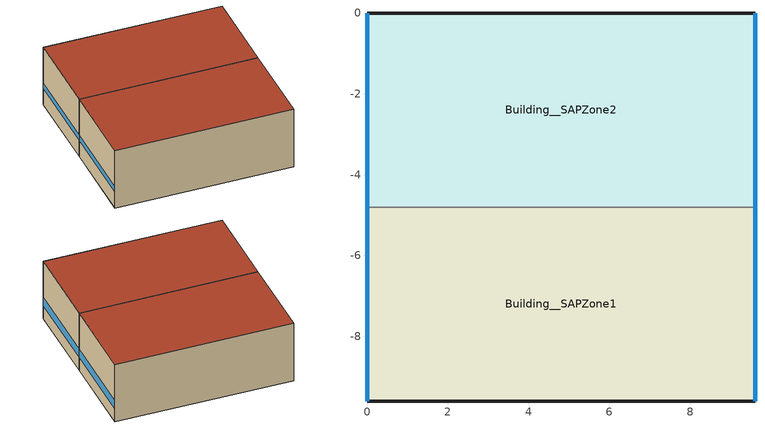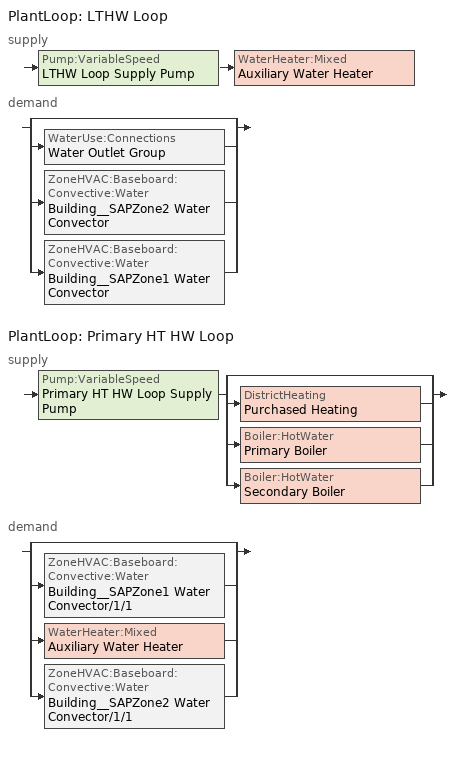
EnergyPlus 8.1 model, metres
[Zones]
Building__SAPZone2
 floor ground (Project ground floor): 9.6,-4.8 0,-4.8 0,0 9.6,0 z0
 wall outside (Project wall): 9.6,-4.8 9.6,0 0,0 0,-4.8 z0:3.5
 wall adiabatic (Project partition_Rev): 0,-4.8 9.6,-4.8 z0:3.5
 window (1001): 9.6,-4.8 9.6,0 z0.8:1.3; 0,0 0,-4.8 z1:1.3
 roof outside (Project flat roof): 0,-4.8 9.6,-4.8 9.6,0 0,0 z3.5
Building__SAPZone1
 floor ground (Project ground floor): 9.6,-9.6 0,-9.6 0,-4.8 9.6,-4.8 z0
 wall outside (Project wall): 0,-4.8 0,-9.6 9.6,-9.6 9.6,-4.8 z0:3.5
 wall adiabatic (Project partition): 9.6,-4.8 0,-4.8 z0:3.5
 window (1001): 9.6,-9.6 9.6,-4.8 z0.8:1.3; 0,-4.8 0,-9.6 z1:1.3
 roof outside (Project flat roof): 0,-9.6 9.6,-9.6 9.6,-4.8 0,-4.8 z3.5
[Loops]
PlantLoop 'LTHW Loop'
 supply: Pump:VariableSpeed 'LTHW Loop Supply Pump' > WaterHeater:Mixed 'Auxiliary Water Heater'
 demand: split
  | bypass
  | WaterUse:Connections 'Water Outlet Group'
  | ZoneHVAC:Baseboard:Convective:Water 'Building__SAPZone2 Water Convector'
  | ZoneHVAC:Baseboard:Convective:Water 'Building__SAPZone1 Water Convector'
PlantLoop 'Primary HT HW Loop'
 supply: Pump:VariableSpeed 'Primary HT HW Loop Supply Pump' > split
  | bypass
  | DistrictHeating 'Purchased Heating'
  | Boiler:HotWater 'Primary Boiler'
  | Boiler:HotWater 'Secondary Boiler'
 demand: split
  | bypass
  | ZoneHVAC:Baseboard:Convective:Water 'Building__SAPZone1 Water Convector/1/1'
  | WaterHeater:Mixed 'Auxiliary Water Heater'
  | ZoneHVAC:Baseboard:Convective:Water 'Building__SAPZone2 Water Convector/1/1'
[Building]
Building: North Axis=0; Terrain=Urban; Loads Convergence Tolerance Value=0.04; Temperature Convergence Tolerance Value=0.4; Solar Distribution=FullExterior; Maximum Number of Warmup Days=25; Minimum Number of Warmup Days=6
[Site:Location]
Unseen University: Latitude=51.5248; Longitude=0.1336; Time Zone=0; Elevation=34.678
[SizingPeriod:DesignDay] Day of Month=15; Humidity Condition Type=WetBulb; Barometric Pressure=100582.4; Wind Direction=0; Rain Indicator=0; Snow Indicator=0
Name | Month | Day Type | Maximum DryBulb Temperature | Daily DryBulb Temperature Range | Wetbulb or DewPoint at Maximum DryBulb | Wind Speed | Daylight Saving Time Indicator | Sky Clearness
Summer Design Day in ETI Dwellings Jul | 7 | SummerDesignDay | 27.2 | 9.4 | 18.7 | 0 | 1 | 0.98
Winter Design Day in ETI Dwellings | 1 | WinterDesignDay | -4.4 | 0 | -4.4 | 12.3 | 0 | 0
[Site:GroundTemperature:BuildingSurface]
18, 18, 18, 18, 18, 18, 18, 18, 18, 18, 18, 18
[Site:GroundTemperature:FCfactorMethod]
January Ground Temperature=4.16; February Ground Temperature=5.3; March Ground Temperature=7.51; April Ground Temperature=9.61; May Ground Temperature=13.58; June Ground Temperature=15.67; July Ground Temperature=16.24; August Ground Temperature=15.18; September Ground Temperature=12.74; October Ground Temperature=9.69; November Ground Temperature=6.69; December Ground Temperature=4.7
[Site:GroundTemperature:Shallow]
14, 14, 14, 14, 14, 14, 14, 14, 14, 14, 14, 14
[Site:GroundTemperature:Deep]
14, 14, 14, 14, 14, 14, 14, 14, 14, 14, 14, 14
[Site:GroundReflectance]
0.2, 0.2, 0.2, 0.2, 0.2, 0.2, 0.2, 0.2, 0.2, 0.2, 0.2, 0.2
[Site:GroundReflectance:SnowModifier]
2, 2
[Site:WaterMainsTemperature]
Calculation Method=Correlation; Annual Average Outdoor Air Temperature=10; Maximum Difference In Monthly Average Outdoor Air Temperatures=20
[Material] Roughness=Rough; Thickness=0.1; Density=1000; Specific Heat=1228.86; Thermal Absorptance=0.9; Solar Absorptance=0.6; Visible Absorptance=0.6
Name | Conductivity
ExternalWallMaterialInner; ExternalRoofMaterialInner; ExternalFloorMaterialInner | 0.0999774
InternalPartitionMaterial | 1.6
[WindowMaterial:SimpleGlazingSystem]
ExternalWindowMaterial: UFactor=0.999774; Solar Heat Gain Coefficient=0.8
[Construction]
Project Wall: ExternalWallMaterialInner
Project Flat Roof: ExternalRoofMaterialInner
Project Ground Floor: ExternalFloorMaterialInner
Project Partition; Project Partition_Rev: InternalPartitionMaterial
1001: ExternalWindowMaterial
[Zone] Type=1; Multiplier=1; Zone Inside Convection Algorithm=TARP
Building__SAPZone2; Building__SAPZone1
[PEOPLE] Number of People Schedule=ETI_Occ; Number of People Calculation Method=People/Area; People per Zone Floor Area=0.0303573; Fraction Radiant=0.3; Sensible Heat Fraction=AUTOCALCULATE; Carbon Dioxide Generation Rate=3.82e-08; Enable ASHRAE 55 Comfort Warnings=No; Mean Radiant Temperature Calculation Type=ZoneAveraged; Work Efficiency Schedule=Work efficiency; Clothing Insulation Calculation Method=ClothingInsulationSchedule; Air Velocity Schedule=AirVelocitySchedule
Name | Zone or ZoneList | Activity Level Schedule | Clothing Insulation Schedule
People Building__SAPZone2 | Building__SAPZone2 | Activity Schedule 25 | Clothing Schedule 25
People Building__SAPZone1 | Building__SAPZone1 | Activity Schedule 32 | Clothing Schedule 32
[ElectricEquipment] Schedule=ETI_Equip; Design Level Calculation Method=Watts/Area; Watts per Zone Floor Area=0.5; Fraction Latent=0; Fraction Radiant=0.2; Fraction Lost=0
Name | Zone or ZoneList | EndUse Subcategory
Building__SAPZone2 Equipment 1 | Building__SAPZone2 | ELECTRIC EQUIPMENT#Building:SAPZone2#05
Building__SAPZone1 Equipment 1 | Building__SAPZone1 | ELECTRIC EQUIPMENT#Building:SAPZone1#05
[ZoneInfiltration:DesignFlowRate] Schedule=2; Design Flow Rate Calculation Method=AirChanges/Hour; Air Changes per Hour=0.1; Constant Term Coefficient=1; Temperature Term Coefficient=0; Velocity Term Coefficient=0; Velocity Squared Term Coefficient=0
Name | Zone or ZoneList
Building__SAPZone2 Infiltration | Building__SAPZone2
Building__SAPZone1 Infiltration | Building__SAPZone1
[DesignSpecification:OutdoorAir] Outdoor Air Method=Sum; Outdoor Air Flow per Person=0.012; Outdoor Air Flow per Zone Floor Area=0; Outdoor Air Flow per Zone=0; Outdoor Air Flow Air Changes per Hour=0; Outdoor Air Flow Rate Fraction Schedule=2
Building__SAPZone1 Design Specification Outdoor Air Object; Building__SAPZone2 Design Specification Outdoor Air Object
[DesignSpecification:ZoneAirDistribution] Zone Air Distribution Effectiveness in Cooling Mode=1; Zone Air Distribution Effectiveness in Heating Mode=1; Zone Secondary Recirculation Fraction=0
Building__SAPZone1 Design Specification Zone Air Distribution Object; Building__SAPZone2 Design Specification Zone Air Distribution Object
[Sizing:Zone] Zone Cooling Design Supply Air Temperature Input Method=SupplyAirTemperature; Zone Cooling Design Supply Air Temperature=14; Zone Cooling Design Supply Air Temperature Difference=10; Zone Heating Design Supply Air Temperature Input Method=SupplyAirTemperature; Zone Heating Design Supply Air Temperature=50; Zone Heating Design Supply Air Temperature Difference=10; Zone Cooling Design Supply Air Humidity Ratio=0.009; Zone Heating Design Supply Air Humidity Ratio=0.004; Zone Heating Sizing Factor=1.25; Zone Cooling Sizing Factor=1.15; Cooling Design Air Flow Method=DesignDay; Cooling Design Air Flow Rate=0; Cooling Minimum Air Flow per Zone Floor Area=0.00076; Cooling Minimum Air Flow=0; Cooling Minimum Air Flow Fraction=0; Heating Design Air Flow Method=DesignDay; Heating Design Air Flow Rate=0; Heating Maximum Air Flow per Zone Floor Area=0.00203; Heating Maximum Air Flow=0.14158; Heating Maximum Air Flow Fraction=0.3
Name | Design Specification Outdoor Air Object | Design Specification Zone Air Distribution Object
Building__SAPZone1 | Building__SAPZone1 Design Specification Outdoor Air Object | Building__SAPZone1 Design Specification Zone Air Distribution Object
Building__SAPZone2 | Building__SAPZone2 Design Specification Outdoor Air Object | Building__SAPZone2 Design Specification Zone Air Distribution Object
[Sizing:Plant] Loop Type=Heating
Name | Design Loop Exit Temperature | Loop Design Temperature Difference
LTHW Loop | 56 | 5
Primary HT HW Loop | 80 | 10
[ZoneControl:Thermostat] Control Type Schedule=48
Name | Zone or ZoneList | Control 1
Building__SAPZone1 Thermostat | Building__SAPZone1 | Building__SAPZone1 Dual SP
Building__SAPZone2 Thermostat | Building__SAPZone2 | Building__SAPZone2 Dual SP
[ThermostatSetpoint:DualSetpoint] Cooling Setpoint Temperature Schedule=ETI_Cool
Name | Heating Setpoint Temperature Schedule
Building__SAPZone1 Dual SP | ETI_Heat_Zone1
Building__SAPZone2 Dual SP | ETI_Heat_Zone2
[ZoneHVAC:Baseboard:Convective:Water] UFactor Times Area Value=autosize; Maximum Water Flow Rate=autosize; Convergence Tolerance=0.01
Name | Availability Schedule
Building__SAPZone2 Water Convector; Building__SAPZone1 Water Convector | Off
Building__SAPZone1 Water Convector/1/1; Building__SAPZone2 Water Convector/1/1 | 2
[ZoneHVAC:Baseboard:Convective:Electric] Availability Schedule=Off; Nominal Capacity=0.01; Efficiency=1
Building__SAPZone1 Electric Convector; Building__SAPZone2 Electric Convector
[Zone equipment]
Building__SAPZone1: Building__SAPZone1 Water Convector, Building__SAPZone1 Electric Convector, Building__SAPZone1 Water Convector/1/1
Building__SAPZone2: Building__SAPZone2 Water Convector, Building__SAPZone2 Electric Convector, Building__SAPZone2 Water Convector/1/1
[Pump:VariableSpeed] Rated Flow Rate=autosize; Rated Pump Head=20000; Rated Power Consumption=autosize; Motor Efficiency=0.9; Fraction of Motor Inefficiencies to Fluid Stream=0; Coefficient 1 of the Part Load Performance Curve=0; Coefficient 2 of the Part Load Performance Curve=1; Coefficient 3 of the Part Load Performance Curve=0; Coefficient 4 of the Part Load Performance Curve=0; Minimum Flow Rate=0; Pump Control Type=Intermittent
LTHW Loop Supply Pump; Primary HT HW Loop Supply Pump
[Boiler:HotWater] Nominal Capacity=100000; Nominal Thermal Efficiency=1; Efficiency Curve Temperature Evaluation Variable=LeavingBoiler; Normalized Boiler Efficiency Curve=CondensingBoilerEff; Design Water Outlet Temperature=75; Design Water Flow Rate=autosize; Minimum Part Load Ratio=0; Maximum Part Load Ratio=1; Optimum Part Load Ratio=1; Water Outlet Upper Temperature Limit=100; Boiler Flow Mode=NotModulated; Parasitic Electric Load=25; Sizing Factor=1
Name | Fuel Type
Primary Boiler | NaturalGas
Secondary Boiler | OtherFuel1
[DistrictHeating]
Purchased Heating: Nominal Capacity=100000
[WaterHeater:Mixed]
Auxiliary Water Heater: Tank Volume=0.00379; Setpoint Temperature Schedule=60; Deadband Temperature Difference=5; Maximum Temperature Limit=80; Heater Control Type=Cycle; Heater Maximum Capacity=0.01; Heater Minimum Capacity=0; Heater Fuel Type=OtherFuel1; Heater Thermal Efficiency=0.8; Ambient Temperature Indicator=Schedule; Ambient Temperature Schedule=61; Off Cycle Loss Coefficient to Ambient Temperature=0; Off Cycle Loss Fraction to Zone=1; On Cycle Loss Coefficient to Ambient Temperature=0; On Cycle Loss Fraction to Zone=1; Peak Use Flow Rate=0; Use Side Effectiveness=1; Source Side Effectiveness=1; Use Side Design Flow Rate=autosize; Source Side Design Flow Rate=autosize; Indirect Water Heating Recovery Time=1.5
[PlantLoop] Fluid Type=Water; Maximum Loop Flow Rate=autosize; Minimum Loop Flow Rate=0; Plant Loop Volume=autocalculate; Load Distribution Scheme=Sequential; Plant Loop Demand Calculation Scheme=SingleSetpoint; Common Pipe Simulation=None; Pressure Simulation Type=None
Name | Plant Equipment Operation Scheme | Maximum Loop Temperature | Minimum Loop Temperature
LTHW Loop | LTHW Loop Operation | 80 | 0
Primary HT HW Loop | Primary HT HW Loop Operation | 100 | 10
[PlantEquipmentList]
HT HW Loop PrimaryBoiler Equipment List: Primary Boiler
HT HW Loop SecondaryBoiler Equipment List: Secondary Boiler
HT HW Loop DHN Equipment List: Purchased Heating
LTHW Loop Scheme ElecStorageOn Equipment List; LTHW Loop Scheme ElecStorageOff Equipment List: Auxiliary Water Heater
[PlantEquipmentOperation:HeatingLoad] Load Range 1 Lower Limit=0
Name | Load Range 1 Upper Limit | Range 1 Equipment List | Load Range 2 Lower Limit | Load Range 2 Upper Limit | Range 2 Equipment List | Load Range 3 Lower Limit | Load Range 3 Upper Limit | Range 3 Equipment List
Primary HT HW Loop Scheme ElecStorageOn; Primary HT HW Loop Scheme ElecStorageOff | 8543.94 | HT HW Loop PrimaryBoiler Equipment List | 8543.94 | 8543.95 | HT HW Loop DHN Equipment List | 8543.95 | 8543.96 | HT HW Loop SecondaryBoiler Equipment List
LTHW Loop Scheme ElecStorageOn | 1e+15 | LTHW Loop Scheme ElecStorageOn Equipment List
LTHW Loop Scheme ElecStorageOff | 1e+15 | LTHW Loop Scheme ElecStorageOff Equipment List
[PlantEquipmentOperationSchemes] Control Scheme 1 Schedule=ETI_StorageOn; Control Scheme 2=ETI_StorageOff
Name | Control Scheme 1
Primary HT HW Loop Operation | Primary HT HW Loop Scheme ElecStorageOn
LTHW Loop Operation | LTHW Loop Scheme ElecStorageOn
[AvailabilityManager:Scheduled]
Name | Schedule
LTHW Loop Availability | 2
Primary HT HW Loop Availability | On
[SetpointManager:Scheduled] Control Variable=Temperature
Name | Schedule | Setpoint Node or NodeList
DHW Loop Setpoint Manager | 60 | DHW Loop Setpoint Manager Node List
Primary HT HW Loop Setpoint Manager | 41 | Primary HT HW Loop Setpoint Manager Node List
[WaterUse:Equipment]
Building__SAPZone1 Water Outlet: Peak Flow Rate=1.11111e-05; Flow Rate Fraction Schedule=ETI_DHW; Target Temperature Schedule=60; Sensible Fraction Schedule=7; Latent Fraction Schedule=7
[WaterUse:Connections]
Water Outlet Group: Drain Water Heat Exchanger Type=None; Drain Water Heat Exchanger Destination=Plant; Drain Water Heat Exchanger UFactor Times Area=1500; Water Use Equipment 1=Building__SAPZone1 Water Outlet
[Schedule:Day:Hourly]
Off: 0, 0, 0, 0, 0, 0, 0, 0, 0, 0, 0, 0, 0, 0, 0, 0, 0, 0, 0, 0, 0, 0, 0, 0
[Schedule:Week:Daily]
Off: Off, Off, Off, Off, Off, Off, Off, Off, Off, Off, Off, Off
[Schedule:Compact]
On; 2: Through: 12/31, For: AllDays, Until: 24:00, 1
Off; Work efficiency; 7: Through: 12/31, For: AllDays, Until: 24:00, 0
41: Through: 12/31, For: AllDays, Until: 24:00, 80
48: Through: 12/31, For: AllDays, Until: 24:00, 4
60: Through: 12/31, For: AllDays, Until: 24:00, 48
61: Through: 12/31, For: AllDays, Until: 24:00, 20
AirVelocitySchedule: Through: 12/31, For: AllDays, Until: 24:00, .137
ETI_Cool: Through: 31 Dec, For: Weekdays SummerDesignDay, Until: 05:00, 100, Until: 10:00, 100, Until: 17:00, 100, Until: 24:00, 100, For: Weekends, Until: 05:00, 100, Until: 10:00, 100, Until: 17:00, 100, Until: 24:00, 100, For: Holidays, Until: 05:00, 100, Until: 10:00, 100, Until: 17:00, 100, Until: 24:00, 100, For: WinterDesignDay AllOtherDays, Until: 24:00, 100
ETI_DHW: Through: 12/31, For: Weekends, Until: 00:30, 0, Until: 08:00, 1, Until: 10:00, 0, Until: 16:30, 0.5, Until: 22:00, 0, Until: 24:00, 0, For: WinterDesignDay, Until: 00:30, 0, Until: 08:00, 1, Until: 10:00, 0, Until: 16:30, 0.5, Until: 22:00, 0, Until: 24:00, 0, For: SummerDesignDay, Until: 00:30, 0, Until: 08:00, 1, Until: 10:00, 0, Until: 16:30, 0.5, Until: 22:00, 0, Until: 24:00, 0, For: Weekdays, Until: 00:30, 0, Until: 08:00, 1, Until: 10:00, 0, Until: 16:30, 0.5, Until: 22:00, 0, Until: 24:00, 0, For: AllOtherDays, Until: 24:00, 0
ETI_Heat_Zone1: Through: 12/31, For: Weekends, Until: 00:30, 12, Until: 06:30, 21, Until: 09:30, 12, Until: 16:30, 21, Until: 23:30, 12, Until: 24:00, 12, For: WinterDesignDay, Until: 00:30, 12, Until: 06:30, 21, Until: 09:30, 12, Until: 16:30, 21, Until: 23:30, 12, Until: 24:00, 12, For: SummerDesignDay, Until: 00:30, 12, Until: 06:30, 21, Until: 09:30, 12, Until: 16:30, 21, Until: 23:30, 12, Until: 24:00, 12, For: Weekdays, Until: 00:30, 12, Until: 06:30, 21, Until: 09:30, 12, Until: 16:30, 21, Until: 23:30, 12, Until: 24:00, 12, For: AllOtherDays, Until: 24:00, 0
ETI_Heat_Zone2: Through: 12/31, For: Weekends, Until: 00:30, 9, Until: 06:30, 18, Until: 09:30, 9, Until: 16:30, 18, Until: 23:30, 9, Until: 24:00, 9, For: WinterDesignDay, Until: 00:30, 9, Until: 06:30, 18, Until: 09:30, 9, Until: 16:30, 18, Until: 23:30, 9, Until: 24:00, 9, For: SummerDesignDay, Until: 00:30, 9, Until: 06:30, 18, Until: 09:30, 9, Until: 16:30, 18, Until: 23:30, 9, Until: 24:00, 9, For: Weekdays, Until: 00:30, 9, Until: 06:30, 18, Until: 09:30, 9, Until: 16:30, 18, Until: 23:30, 9, Until: 24:00, 9, For: AllOtherDays, Until: 24:00, 0
ETI_Equip: Through: 12/31, For: Weekends, Until: 00:30, 5, Until: 06:30, 10, Until: 09:30, 5, Until: 16:30, 10, Until: 23:30, 5, Until: 24:00, 5, For: WinterDesignDay, Until: 00:30, 5, Until: 06:30, 10, Until: 09:30, 5, Until: 16:30, 10, Until: 23:30, 5, Until: 24:00, 5, For: SummerDesignDay, Until: 00:30, 5, Until: 06:30, 10, Until: 09:30, 5, Until: 16:30, 10, Until: 23:30, 5, Until: 24:00, 5, For: Weekdays, Until: 00:30, 5, Until: 06:30, 10, Until: 09:30, 5, Until: 16:30, 10, Until: 23:30, 5, Until: 24:00, 5, For: AllOtherDays, Until: 24:00, 0
ETI_Occ: Through: 12/31, For: Weekends, Until: 00:30, 0, Until: 06:30, 1, Until: 09:30, 0, Until: 16:30, 1, Until: 23:30, 0, Until: 24:00, 0, For: WinterDesignDay, Until: 00:30, 0, Until: 06:30, 1, Until: 09:30, 0, Until: 16:30, 1, Until: 23:30, 0, Until: 24:00, 0, For: SummerDesignDay, Until: 00:30, 0, Until: 06:30, 1, Until: 09:30, 0, Until: 16:30, 1, Until: 23:30, 0, Until: 24:00, 0, For: Weekdays, Until: 00:30, 0, Until: 06:30, 1, Until: 09:30, 0, Until: 16:30, 1, Until: 23:30, 0, Until: 24:00, 0, For: AllOtherDays, Until: 24:00, 0
ETI_StorageOn: Through: 12/31, For: Weekends, Until: 00:30, 1, Until: 24:00, 1, For: WinterDesignDay, Until: 00:30, 1, Until: 24:00, 1, For: SummerDesignDay, Until: 00:30, 1, Until: 24:00, 1, For: Weekdays, Until: 00:30, 1, Until: 24:00, 1, For: AllOtherDays, Until: 24:00, 0
ETI_StorageOff: Through: 12/31, For: Weekends, Until: 00:30, 0, Until: 24:00, 0, For: WinterDesignDay, Until: 00:30, 0, Until: 24:00, 0, For: SummerDesignDay, Until: 00:30, 0, Until: 24:00, 0, For: Weekdays, Until: 00:30, 0, Until: 24:00, 0, For: AllOtherDays, Until: 24:00, 0
Activity Schedule 25; Activity Schedule 32: Through: 12/31, For: AllDays, Until: 24:00, 144
Clothing Schedule 25; Clothing Schedule 32: Through: 4/1, For: AllDays, Until: 24:00, 1, Through: 9/30, For: AllDays, Until: 24:00, .5, Through: 12/31, For: AllDays, Until: 24:00, 1
[Curve:Biquadratic]
CondensingBoilerEff: Coefficient1 Constant=1.12497; Coefficient2 x=0.0149639; Coefficient3 x2=-0.0259983; Coefficient4 y=0; Coefficient5 y2=-1.40464e-06; Coefficient6 xy=-0.00153624; Minimum Value of x=0.1; Maximum Value of x=1; Minimum Value of y=30; Maximum Value of y=85
